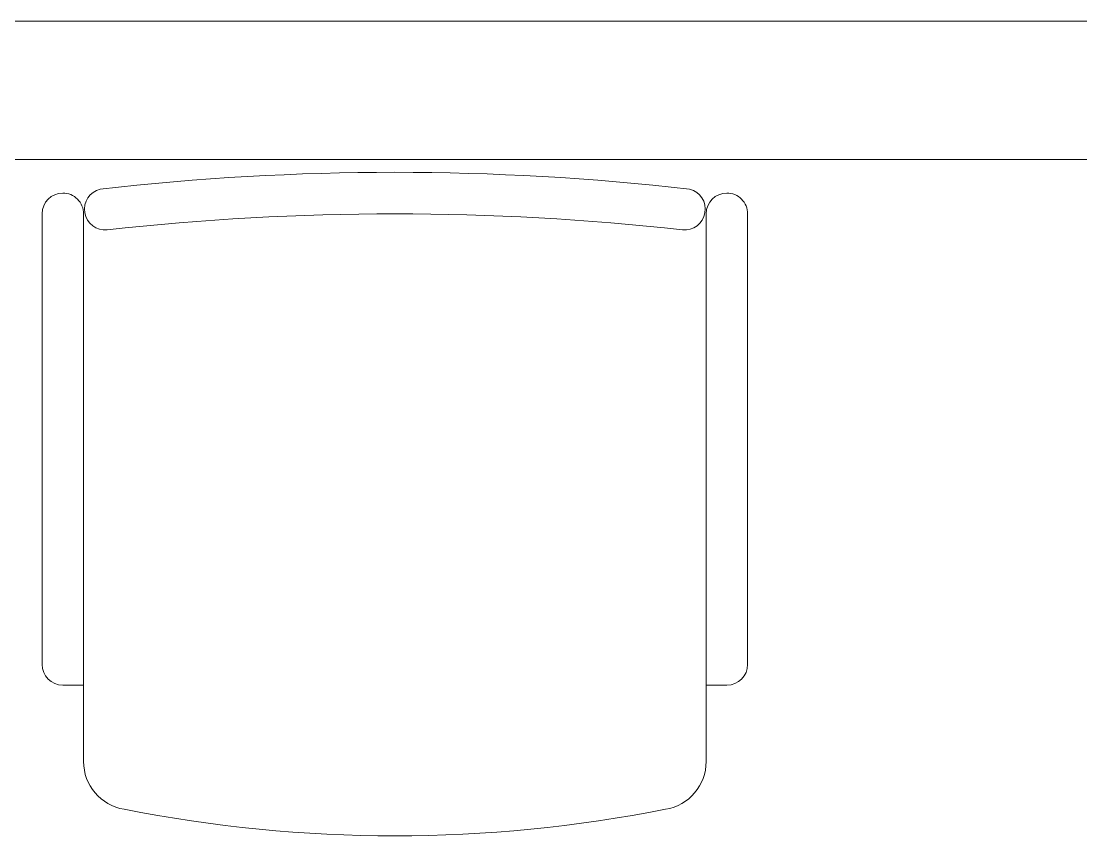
# Model space of a CAD drawing. Header units: millimetres. Extents: x -2143172 to 5255, y -610845 to 279739.
# Drawn here: x -1228933 to -1228167, y -23010 to -22415 of the extents above; entities that cross this region are included whole.
import ezdxf

# ---------------------------------------------------------------- set-up
doc = ezdxf.new("R2010")
doc.units = ezdxf.units.MM
doc.header["$LTSCALE"] = 30
doc.layers.get('0').update_dxf_attribs({"lineweight": 5})
doc.layers.add('LOADING', color=163, linetype='Continuous', lineweight=5)
doc.layers.add('Walls', color=32, linetype='Continuous', lineweight=5)

# ---------------------------------------------------------------- blocks, each defined once
blk = doc.blocks.new('GF21016-P')
at = {"color": 0, "extrusion": (-1.24384e-09, -1.20261e-09, -1)}
for p, q in [((0.01278, 0.01793), (0.01278, 0.41365)), ((0.46278, 0.01793), (0.46278, 0.41365)), ((-0.00222, 0.35848), (0.01278, 0.35848)), ((0.47778, 0.35848), (0.46278, 0.35848)), ((-0.01722, 0.01793), (-0.01722, 0.34348)), ((0.49278, 0.01793), (0.49278, 0.34348)), ((0.47778, 0.00293), (0.47778, 0.00293))]:
    blk.add_line(p, q, dxfattribs=at)
for centre, radius, start, end in [((-0.23778, -0.5362), 1.00364, 78.75684, 101.24316), ((-0.04778, 0.41365), 0.035, 0, 80.65572), ((-0.42778, 0.41365), 0.035, 99.34428, 180), ((0.00222, 0.34348), 0.015, 0, 90), ((-0.47778, 0.34348), 0.015, 90, 180), ((-0.02845, 0.01455), 0.01501, 284.3864, 95.52091), ((-0.23778, 1.89282), 1.8749, 263.6341, 276.3659), ((-0.4471, 0.01455), 0.01501, 84.47909, 255.6136), ((0.00222, 0.01793), 0.015, 270, 0), ((0.00222, 0.01793), 0.015, 180, 270), ((-0.47778, 0.01793), 0.015, 270, 0), ((-0.47778, 0.01793), 0.015, 180, 270), ((-0.23778, 1.87344), 1.8855, 263.51186, 276.48814)]:
    blk.add_arc(centre, radius, start, end, dxfattribs=at)

msp = doc.modelspace()

# ---------------------------------------------------------------- linework, layer by layer
at = {"layer": 'Walls'}
for p, q in [((-1226490.87, -22414.73), (-1234490.87, -22414.73)), ((-1230790.87, -22514.73), (-1226590.87, -22514.73))]:
    msp.add_line(p, q, dxfattribs=at)

# ---------------------------------------------------------------- block references
at = {"layer": 'LOADING', "extrusion": (2.67577e-11, -8.17196e-07, -1), "xscale": -1000, "yscale": 999.9999999999999, "zscale": 999.9999999999999, "rotation": 180.0000251128832}
msp.add_blockref('GF21016-P', (1228425.09, -22536, 0.12), dxfattribs=at)

doc.saveas('drawing.dxf')
